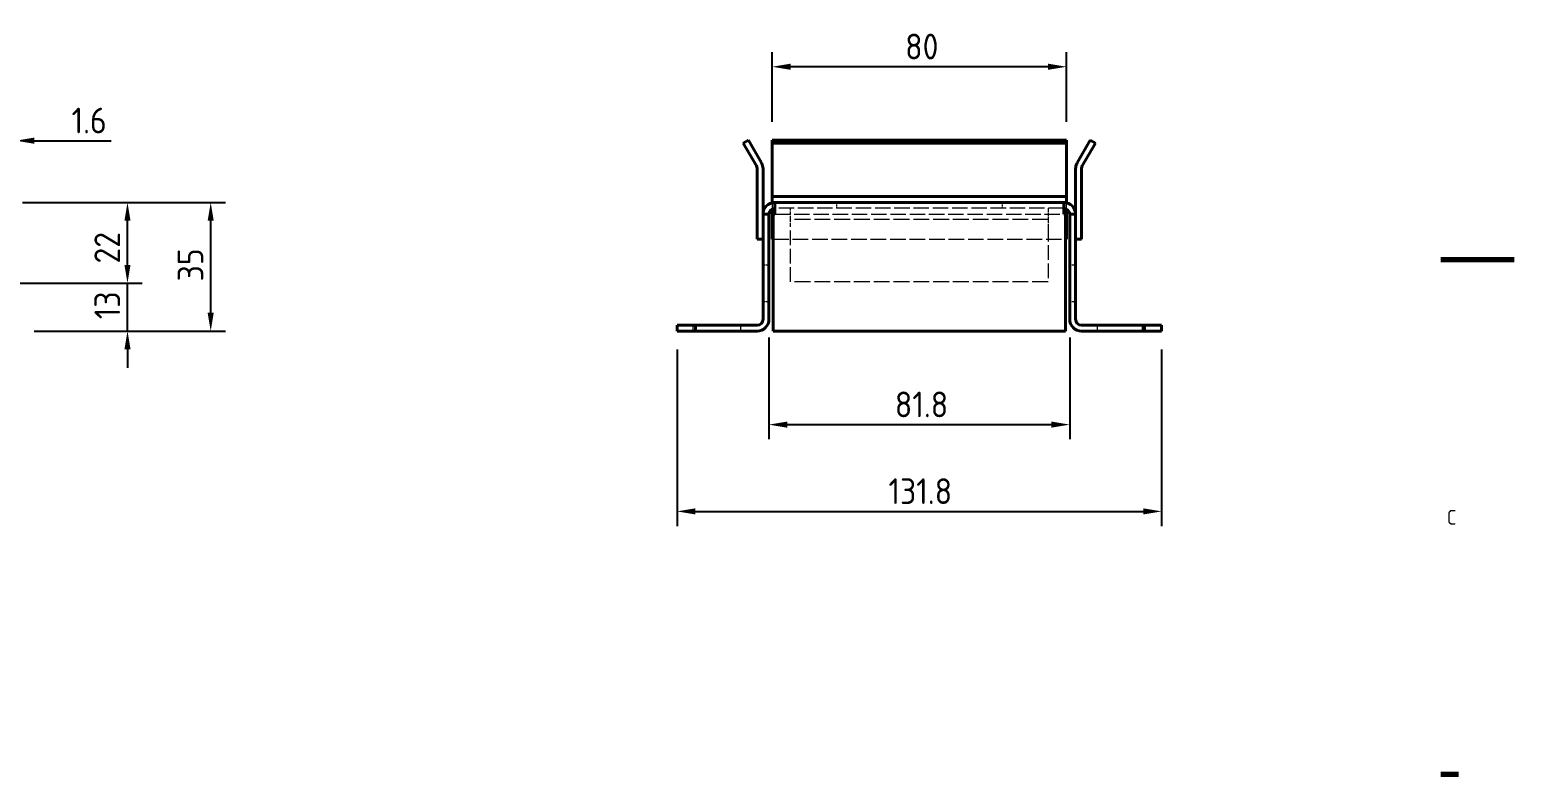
# Model space of a CAD drawing. Header units: millimetres. Extents: x 0 to 1188, y 0 to 840.
# Drawn here: x 784.2 to 1188, y 280 to 482.7 of the extents above; entities that cross this region are included whole.
import ezdxf

# ---------------------------------------------------------------- set-up
doc = ezdxf.new("R2010")
doc.units = ezdxf.units.MM
doc.header["$LTSCALE"] = 2
doc.linetypes.add('DASHED', pattern=[0.2067, 0.1654, -0.0413])
doc.layers.get('0').update_dxf_attribs({"color": 3, "lineweight": 25})
for name, color, linetype, lineweight in [('가려진 것(ISO)', 2, 'DASHED', 18), ('가시적인 것(ISO)', 3, 'Continuous', 40), ('경계(ISO)', 7, 'Continuous', 70), ('치수(ISO)', 7, 'Continuous', 25)]:
    doc.layers.add(name, color=color, linetype=linetype, lineweight=lineweight)
doc.styles.add('문자 텍스트_PSTEK_POSCO', font='isocp.shx')
doc.styles.add('치수 텍스트_PSTEK_POSCO', font='isocp.shx')
doc.dimstyles.new('치수_PSTEK_POSCO', dxfattribs={"dimscale": 2, "dimtxt": 3.5, "dimasz": 2.5, "dimexe": 2, "dimexo": 2.5, "dimgap": 1, "dimtad": 1, "dimrnd": 1e-08, "dimdsep": 46, "dimtxsty": '치수 텍스트_PSTEK_POSCO', "dimcen": 0.09, "dimdle": 10, "dimclrd": 7, "dimclre": 7, "dimclrt": 2, "dimadec": 1, "dimazin": 2, "dimtfac": 1, "dimtmove": 0, "dimatfit": 3, "dimfxl": 0, "dimtolj": 1, "dimlwd": -1, "dimlwe": -1, "dimarcsym": 0})

# ---------------------------------------------------------------- blocks, each defined once
blk = doc.blocks.new('경계 Default Border')
at = {"layer": '경계(ISO)'}
blk.add_line((584.0000152587891, 140), (586.3999938964844, 140), dxfattribs=at)
at = {"layer": '경계(ISO)', "flags": 128}
blk.add_lwpolyline([(594.0000152587891, 210), (584.0000152587891, 210)], dxfattribs=at)
at = {"layer": '경계(ISO)', "color": 2, "insert": (584.8296930082771, 173.9809296629392), "char_height": 2.000000029802322, "attachment_point": 7, "style": '문자 텍스트_PSTEK_POSCO'}
blk.add_mtext('C', dxfattribs=at)
blk = doc.blocks.new('*D48')
at = {"layer": 'Defpoints', "color": 0}
for p in [(740.9556251083734, 413.6516570941033), (810.8225462639228, 413.6516570941033), (780.4556251083733, 400.6516570941031)]:
    blk.add_point(p, dxfattribs=at)
at = {"layer": '치수(ISO)', "color": 7}
for p, q in [((810.8225462639228, 418.6516570941033), (810.8225462639228, 423.6516570941033)), ((745.9556251083734, 413.6516570941033), (814.8225462639228, 413.6516570941033)), ((810.8225462639228, 400.6516570941031), (810.8225462639228, 413.6516570941033)), ((785.4556251083733, 400.6516570941031), (814.8225462639228, 400.6516570941031)), ((810.8225462639228, 395.6516570941031), (810.8225462639228, 390.6516570941031))]:
    blk.add_line(p, q, dxfattribs=at)
for points in [[(809.9892129305895, 418.6516570941033), (811.6558795972562, 418.6516570941033), (810.8225462639228, 413.6516570941033)], [(809.9892129305895, 395.6516570941031), (811.6558795972562, 395.6516570941031), (810.8225462639228, 400.6516570941031)]]:
    blk.add_solid(points, dxfattribs=at)
at = {"layer": '치수(ISO)', "color": 2, "insert": (805.3225462639227, 403.8566823472727), "char_height": 7, "attachment_point": 4, "rotation": 90, "style": '치수 텍스트_PSTEK_POSCO'}
blk.add_mtext('\\A1;13', dxfattribs=at)
blk = doc.blocks.new('*D49')
at = {"layer": 'Defpoints', "color": 0}
for p in [(777.2556251083731, 435.6516570941031), (810.8225462639228, 435.6516570941031), (740.9556251083734, 413.6516570941033)]:
    blk.add_point(p, dxfattribs=at)
at = {"layer": '치수(ISO)', "color": 7}
for p, q in [((782.2556251083731, 435.6516570941031), (814.8225462639228, 435.6516570941031)), ((810.8225462639228, 418.6516570941033), (810.8225462639228, 430.6516570941031)), ((745.9556251083734, 413.6516570941033), (814.8225462639228, 413.6516570941033))]:
    blk.add_line(p, q, dxfattribs=at)
for points in [[(809.9892129305895, 430.6516570941031), (811.6558795972562, 430.6516570941031), (810.8225462639228, 435.6516570941031)], [(809.9892129305895, 418.6516570941033), (811.6558795972562, 418.6516570941033), (810.8225462639228, 413.6516570941033)]]:
    blk.add_solid(points, dxfattribs=at)
at = {"layer": '치수(ISO)', "color": 2, "insert": (805.3218572875447, 419.0225724484341), "char_height": 7, "attachment_point": 4, "rotation": 90, "style": '치수 텍스트_PSTEK_POSCO'}
blk.add_mtext('\\A1;22', dxfattribs=at)
blk = doc.blocks.new('*D58')
at = {"layer": 'Defpoints', "color": 0}
for p in [(780.4556251083729, 452.4516570941032), (778.855625108373, 432.4516570941032), (780.4556251083729, 432.4516570941032)]:
    blk.add_point(p, dxfattribs=at)
at = {"layer": '치수(ISO)', "color": 7}
for p, q in [((778.855625108373, 437.4516570941032), (778.855625108373, 456.4516570941032)), ((780.4556251083729, 437.4516570941032), (780.4556251083729, 456.4516570941032)), ((773.855625108373, 452.4516570941032), (768.855625108373, 452.4516570941032)), ((778.855625108373, 452.4516570941032), (780.4556251083729, 452.4516570941032)), ((785.4556251083729, 452.4516570941032), (806.3712443535338, 452.4516570941032))]:
    blk.add_line(p, q, dxfattribs=at)
for points in [[(773.855625108373, 453.2849904274365), (773.855625108373, 451.6183237607698), (778.855625108373, 452.4516570941032)], [(785.4556251083729, 453.2849904274365), (785.4556251083729, 451.6183237607698), (780.4556251083729, 452.4516570941032)]]:
    blk.add_solid(points, dxfattribs=at)
at = {"layer": '치수(ISO)', "color": 2, "insert": (795.6240002590456, 457.9516570941032), "char_height": 7, "attachment_point": 4, "style": '치수 텍스트_PSTEK_POSCO'}
blk.add_mtext('\\A1;1.6', dxfattribs=at)
blk = doc.blocks.new('*D59')
at = {"layer": 'Defpoints', "color": 0}
for p in [(777.2556251083731, 435.6516570941031), (833.4540997110238, 435.6516570941031), (780.4556251083733, 400.6516570941031)]:
    blk.add_point(p, dxfattribs=at)
at = {"layer": '치수(ISO)', "color": 7}
for p, q in [((782.2556251083731, 435.6516570941031), (837.4540997110238, 435.6516570941031)), ((833.4540997110238, 405.6516570941031), (833.4540997110238, 430.6516570941031)), ((785.4556251083733, 400.6516570941031), (837.4540997110238, 400.6516570941031))]:
    blk.add_line(p, q, dxfattribs=at)
for points in [[(832.6207663776904, 430.6516570941031), (834.2874330443572, 430.6516570941031), (833.4540997110238, 435.6516570941031)], [(832.6207663776904, 405.6516570941031), (834.2874330443572, 405.6516570941031), (833.4540997110238, 400.6516570941031)]]:
    blk.add_solid(points, dxfattribs=at)
at = {"layer": '치수(ISO)', "color": 2, "insert": (827.9540997110237, 414.1566823472726), "char_height": 7, "attachment_point": 4, "rotation": 90, "style": '치수 텍스트_PSTEK_POSCO'}
blk.add_mtext('\\A1;35', dxfattribs=at)
blk = doc.blocks.new('*D68')
at = {"layer": 'Defpoints', "color": 0}
for p in [(985.2817906604937, 403.8516570941032), (1067.081790660494, 403.8516570941032), (1067.081790660494, 375.1769225484386)]:
    blk.add_point(p, dxfattribs=at)
at = {"layer": '치수(ISO)', "color": 7}
for p, q in [((985.2817906604937, 398.8516570941032), (985.2817906604937, 371.1769225484386)), ((1067.081790660494, 398.8516570941032), (1067.081790660494, 371.1769225484386)), ((990.2817906604937, 375.1769225484386), (1062.081790660494, 375.1769225484386))]:
    blk.add_line(p, q, dxfattribs=at)
for points in [[(990.2817906604937, 376.0102558817719), (990.2817906604937, 374.3435892151053), (985.2817906604937, 375.1769225484386)], [(1062.081790660494, 376.0102558817719), (1062.081790660494, 374.3435892151053), (1067.081790660494, 375.1769225484386)]]:
    blk.add_solid(points, dxfattribs=at)
at = {"layer": '치수(ISO)', "color": 2, "insert": (1019.531790660494, 380.6769225484386), "char_height": 7, "attachment_point": 4, "style": '치수 텍스트_PSTEK_POSCO'}
blk.add_mtext('\\A1;81.8', dxfattribs=at)
blk = doc.blocks.new('*D69')
at = {"layer": 'Defpoints', "color": 0}
for p in [(960.2817906604923, 400.6516570941033), (1092.081790660493, 400.6516570941033), (1092.081790660493, 351.5633895991382)]:
    blk.add_point(p, dxfattribs=at)
at = {"layer": '치수(ISO)', "color": 7}
for p, q in [((960.2817906604923, 395.6516570941033), (960.2817906604923, 347.5633895991382)), ((1092.081790660493, 395.6516570941033), (1092.081790660493, 347.5633895991382)), ((965.2817906604923, 351.5633895991382), (1087.081790660493, 351.5633895991382))]:
    blk.add_line(p, q, dxfattribs=at)
for points in [[(965.2817906604923, 352.3967229324716), (965.2817906604923, 350.7300562658049), (960.2817906604923, 351.5633895991382)], [(1087.081790660493, 352.3967229324716), (1087.081790660493, 350.7300562658049), (1092.081790660493, 351.5633895991382)]]:
    blk.add_solid(points, dxfattribs=at)
at = {"layer": '치수(ISO)', "color": 2, "insert": (1017.781790660492, 357.0633895991382), "char_height": 7, "attachment_point": 4, "style": '치수 텍스트_PSTEK_POSCO'}
blk.add_mtext('\\A1;131.8', dxfattribs=at)
blk = doc.blocks.new('*D70')
at = {"layer": 'Defpoints', "color": 0}
for p in [(986.1817906604454, 472.5798603243786), (986.1817906604454, 452.5798603243786), (1066.181790660445, 452.5798603243786)]:
    blk.add_point(p, dxfattribs=at)
at = {"layer": '치수(ISO)', "color": 7}
for p, q in [((986.1817906604454, 457.5798603243786), (986.1817906604454, 476.5798603243786)), ((1066.181790660445, 457.5798603243786), (1066.181790660445, 476.5798603243786)), ((1061.181790660445, 472.5798603243786), (991.1817906604454, 472.5798603243786))]:
    blk.add_line(p, q, dxfattribs=at)
for points in [[(991.1817906604454, 473.4131936577119), (991.1817906604454, 471.7465269910453), (986.1817906604454, 472.5798603243786)], [(1061.181790660445, 473.4131936577119), (1061.181790660445, 471.7465269910453), (1066.181790660445, 472.5798603243786)]]:
    blk.add_solid(points, dxfattribs=at)
at = {"layer": '치수(ISO)', "color": 2, "insert": (1022.329034754934, 478.0798603243786), "char_height": 7, "attachment_point": 4, "style": '치수 텍스트_PSTEK_POSCO'}
blk.add_mtext('\\A1;80', dxfattribs=at)

msp = doc.modelspace()

# ---------------------------------------------------------------- linework, layer by layer
at = {"layer": '가려진 것(ISO)', "ltscale": 1.603415966033936}
for p, q in [((986.1817906603197, 435.5741560933023), (986.1817906603197, 433.8904065510969)), ((1066.18179066032, 433.8904065510968), (1066.18179066032, 435.5741560933022))]:
    msp.add_line(p, q, dxfattribs=at)
at = {"layer": '가려진 것(ISO)', "ltscale": 12.67537498474121}
for p, q in [((1065.481790660494, 434.0516570941032), (986.8817906604937, 434.0516570941032)), ((986.8817906603194, 432.451657094103), (1065.48179066032, 432.451657094103))]:
    msp.add_line(p, q, dxfattribs=at)
at = {"layer": '가려진 것(ISO)', "ltscale": 2.856944799423218}
for p, q in [((991.1817906604426, 431.0516570941031), (991.1817906604426, 434.0516570941032)), ((1061.181790660443, 434.0516570941032), (1061.181790660443, 431.0516570941031))]:
    msp.add_line(p, q, dxfattribs=at)
at = {"layer": '가려진 것(ISO)', "ltscale": 1.523657321929932}
for p, q in [((1003.681790660487, 435.6516570941031), (1003.681790660487, 434.0516570941032)), ((1048.681790660487, 435.6516570941031), (1048.681790660487, 434.0516570941032)), ((983.6817906604801, 418.6516570941033), (985.28179066048, 418.6516570941033)), ((1067.08179066048, 418.6516570941031), (1068.68179066048, 418.6516570941031)), ((983.6817906604801, 408.6516570941033), (985.28179066048, 408.6516570941033)), ((1067.08179066048, 408.6516570941031), (1068.68179066048, 408.6516570941031)), ((964.6817906604782, 400.6516570941028), (964.6817906604782, 402.2516570941028)), ((977.6817906604782, 400.6516570941031), (977.6817906604782, 402.2516570941032)), ((1074.681790660478, 400.6516570941033), (1074.681790660478, 402.2516570941032)), ((1087.681790660478, 400.6516570941033), (1087.681790660478, 402.2516570941033))]:
    msp.add_line(p, q, dxfattribs=at)
at = {"layer": '가려진 것(ISO)', "ltscale": 13.02519416809082}
for p, q in [((1061.181790660443, 431.0516570941031), (991.1817906604426, 431.0516570941031)), ((1061.181790660436, 414.0516570941032), (991.1817906604363, 414.0516570941032))]:
    msp.add_line(p, q, dxfattribs=at)
at = {"layer": '가려진 것(ISO)', "ltscale": 2.991790533065796}
for p, q in [((991.1817906604363, 429.0516570941031), (991.1817906604368, 431.0516570941031)), ((1061.181790660437, 431.0516570941031), (1061.181790660436, 429.0516570941031))]:
    msp.add_line(p, q, dxfattribs=at)
at = {"layer": '가려진 것(ISO)', "ltscale": 12.09482383728027}
for p, q in [((991.1817906604363, 414.0516570941032), (991.1817906604363, 429.0516570941031)), ((1061.181790660436, 429.0516570941031), (1061.181790660436, 414.0516570941032))]:
    msp.add_line(p, q, dxfattribs=at)
at = {"layer": '가려진 것(ISO)', "ltscale": 12.8265209197998}
msp.add_line((986.4131615102181, 425.651657094103), (1065.950419810421, 425.651657094103), dxfattribs=at)
at = {"layer": '가시적인 것(ISO)'}
for p, q in [((978.2961500143797, 451.7798603243776), (979.6817906604349, 452.5798603243776)), ((983.253071952545, 446.3942196783223), (979.6817906604349, 452.5798603243776)), ((986.1817906604459, 451.7798603243787), (986.1817906604455, 452.5798603243787)), ((1066.181790660446, 452.5798603243787), (986.1817906604455, 452.5798603243787)), ((1066.181790660446, 451.7798603243787), (1066.181790660446, 452.5798603243787)), ((1072.681790660435, 452.5798603243775), (1069.110509368325, 446.3942196783223)), ((1074.06743130649, 451.7798603243775), (1072.681790660435, 452.5798603243775)), ((978.2961500143797, 451.7798603243776), (981.86743130649, 445.5942196783223)), ((986.1817906604459, 451.7798603243787), (986.1817906604448, 445.5942196783235)), ((1066.181790660446, 451.7798603243787), (986.1817906604458, 451.7798603243787)), ((1066.181790660446, 451.7798603243787), (1066.181790660445, 445.5942196783235)), ((1074.06743130649, 451.7798603243775), (1070.49615001438, 445.5942196783223)), ((982.0817906604349, 444.7942196783223), (982.0817906604349, 425.651657094102)), ((983.6817906604348, 432.4516570941032), (983.6817906604348, 444.7942196783223)), ((986.1817906604448, 445.5942196783235), (986.1817906604447, 444.7942196783235)), ((986.1817906604447, 444.7942196783235), (986.1817906604447, 438.8516570941032)), ((1066.181790660445, 445.5942196783235), (1066.181790660445, 444.7942196783235)), ((1066.181790660445, 444.7942196783235), (1066.181790660445, 438.8516570941032)), ((1068.681790660435, 432.4516570941032), (1068.681790660435, 444.7942196783223)), ((1070.281790660435, 444.7942196783223), (1070.281790660435, 425.651657094102)), ((986.1817906604448, 438.8516570941032), (986.1817906604451, 437.2516570941032)), ((986.1817906604472, 435.6516570941031), (986.1817906604472, 437.2516570941031)), ((1066.181790660447, 437.2516570941031), (986.1817906604472, 437.2516570941031)), ((1066.181790660445, 438.8516570941032), (1066.181790660445, 437.2516570941032)), ((1066.181790660447, 435.6516570941031), (1066.181790660447, 437.2516570941031)), ((983.6817906604938, 432.4516570941032), (983.6817906604938, 403.8516570941032)), ((985.2817906604939, 432.4516570941032), (983.6817906604938, 432.4516570941032)), ((985.2817906604939, 432.4516570941032), (985.2817906604937, 403.8516570941032)), ((986.1817906603197, 435.6516570941031), (986.1817906603197, 435.5741560933023)), ((986.8817906604471, 435.6516570941031), (986.1817906604472, 435.6516570941031)), ((986.1817906603197, 433.8904065510969), (986.1817906603197, 425.651657094103)), ((986.413161510393, 400.6516570941031), (986.413161510393, 432.4516570941032)), ((986.413161510393, 432.4516570941032), (986.8817906604947, 432.4516570941032)), ((986.8817906604937, 435.6516570941033), (986.8817906604947, 432.4516570941032)), ((986.8817906604937, 435.6516570941031), (1065.481790660494, 435.6516570941031)), ((1065.481790660495, 432.4516570941033), (1065.481790660494, 435.6516570941033)), ((1066.181790660447, 435.6516570941031), (1065.481790660447, 435.6516570941031)), ((1065.481790660495, 432.4516570941032), (1065.950419810596, 432.4516570941032)), ((1065.950419810596, 432.4516570941032), (1065.950419810596, 400.6516570941033)), ((1066.18179066032, 435.5741560933022), (1066.18179066032, 435.6516570941031)), ((1066.18179066032, 425.651657094103), (1066.18179066032, 433.8904065510968)), ((1067.081790660494, 432.4516570941032), (1067.081790660494, 403.8516570941032)), ((1067.081790660494, 432.4516570941032), (1068.681790660494, 432.4516570941032)), ((1068.681790660494, 403.8516570941032), (1068.681790660494, 432.4516570941032)), ((983.6817906604348, 425.651657094102), (982.0817906604349, 425.651657094102)), ((986.1817906603197, 425.651657094103), (986.4131615102181, 425.651657094103)), ((1065.950419810421, 425.651657094103), (1066.18179066032, 425.651657094103)), ((1068.681790660435, 425.651657094102), (1070.281790660435, 425.651657094102)), ((965.2817906604939, 402.2516570941033), (960.2817906604923, 402.2516570941033)), ((960.2817906604923, 402.2516570941033), (960.2817906604923, 400.6516570941033)), ((960.2817906604923, 400.6516570941033), (965.2817906604939, 400.6516570941033)), ((965.2817906604939, 400.6516570941033), (965.2817906604939, 402.2516570941033)), ((965.2817906604939, 402.2516570941033), (982.0817906604939, 402.2516570941032)), ((965.2817906604939, 400.6516570941033), (982.0817906604939, 400.6516570941033)), ((1065.950419810596, 400.6516570941033), (986.413161510393, 400.6516570941031)), ((1087.081790660494, 402.2516570941033), (1070.281790660494, 402.2516570941032)), ((1070.281790660494, 400.6516570941033), (1087.081790660494, 400.6516570941033)), ((1092.081790660493, 402.2516570941033), (1087.081790660494, 402.2516570941033)), ((1087.081790660494, 402.2516570941033), (1087.081790660494, 400.6516570941033)), ((1087.081790660494, 400.6516570941033), (1092.081790660493, 400.6516570941033)), ((1092.081790660493, 400.6516570941033), (1092.081790660493, 402.2516570941033))]:
    msp.add_line(p, q, dxfattribs=at)
for centre, radius, start, end in [((980.4817906604349, 444.7942196783223), 1.599999999999984, 0, 30.00000000000062), ((980.4817906604349, 444.7942196783223), 3.199999999999932, 0, 30.00000000000172), ((1071.881790660435, 444.7942196783223), 3.199999999999905, 149.9999999999994, 180), ((1071.881790660435, 444.7942196783222), 1.600000000000224, 150.0000000000023, 180), ((986.8817906604937, 432.4516570941032), 3.199999999999999, 90, 180), ((986.8817906604937, 432.4516570941032), 1.600000000000005, 90, 180), ((1065.481790660494, 432.4516570941032), 3.200000000000003, 0, 90), ((1065.481790660494, 432.4516570941032), 1.600000000000005, 0, 90), ((982.0817906604939, 403.8516570941032), 3.199999999999958, 270, 0), ((982.0817906604939, 403.8516570941032), 1.599999999999961, 270, 0), ((1070.281790660494, 403.8516570941032), 3.19999999999995, 180, 270), ((1070.281790660494, 403.8516570941032), 1.599999999999961, 180, 270)]:
    msp.add_arc(centre, radius, start, end, dxfattribs=at)

# ---------------------------------------------------------------- block references
at = {"xscale": 2, "yscale": 2, "zscale": 2}
msp.add_blockref('경계 Default Border', (0, 0), dxfattribs=at)

# ---------------------------------------------------------------- dimensions: what is measured, and where the dimension line sits
at = {"layer": '치수(ISO)', "color": 7}
for base, p1, p2, angle, override, picture, middle in [((986.1817906604454, 472.5798603243786), (1066.181790660445, 452.5798603243786), (986.1817906604454, 452.5798603243786), 180, {"dimdec": 2, "dimtp": 0, "dimtm": -0, "dimtdec": 2, "dimtofl": 0, "dimatfit": 1}, '*D70', (1026.181790660445, 472.5798603243786)), ((780.4556251083729, 452.4516570941032), (778.855625108373, 432.4516570941032), (780.4556251083729, 432.4516570941032), 180, {"dimdec": 2, "dimtp": 0, "dimtm": -0, "dimtdec": 2, "dimtofl": 1, "dimatfit": 1}, '*D58', (799.9976223062897, 452.4516570941032)), ((810.8225462639228, 435.6516570941031), (740.9556251083734, 413.6516570941033), (777.2556251083731, 435.6516570941031), 90, {"dimdec": 2, "dimtp": 0, "dimtm": -0, "dimtdec": 2, "dimtofl": 0, "dimatfit": 1}, '*D49', (810.8225462639227, 423.1716570941034)), ((833.4540997110238, 435.6516570941031), (780.4556251083733, 400.6516570941031), (777.2556251083731, 435.6516570941031), 270, {"dimdec": 2, "dimtp": 0, "dimtm": -0, "dimtdec": 2, "dimtofl": 0, "dimatfit": 1}, '*D59', (833.4540997110237, 418.1516570941031)), ((810.8225462639228, 413.6516570941033), (780.4556251083733, 400.6516570941031), (740.9556251083734, 413.6516570941033), 90, {"dimdec": 2, "dimtp": 0, "dimtm": -0, "dimtdec": 2, "dimtofl": 1, "dimatfit": 1}, '*D48', (810.8225462639227, 407.1516570941033)), ((1067.081790660494, 375.1769225484386), (985.2817906604937, 403.8516570941032), (1067.081790660494, 403.8516570941032), 180, {"dimdec": 2, "dimtp": 0, "dimtm": -0, "dimtdec": 2, "dimtofl": 0, "dimatfit": 1}, '*D68', (1026.181790660494, 375.1769225484386)), ((1092.081790660493, 351.5633895991382), (960.2817906604923, 400.6516570941033), (1092.081790660493, 400.6516570941033), 180, {"dimdec": 2, "dimtp": 0, "dimtm": -0, "dimtdec": 2, "dimtofl": 0, "dimatfit": 1}, '*D69', (1026.181790660492, 351.5633895991382))]:
    dim = msp.add_linear_dim(base=base, p1=p1, p2=p2, angle=angle, dimstyle='치수_PSTEK_POSCO', override=override, dxfattribs=at)
    dim.commit()
    dim.dimension.update_dxf_attribs({"geometry": picture, "text_midpoint": middle, "dimtype": 160})

doc.saveas('drawing.dxf')
